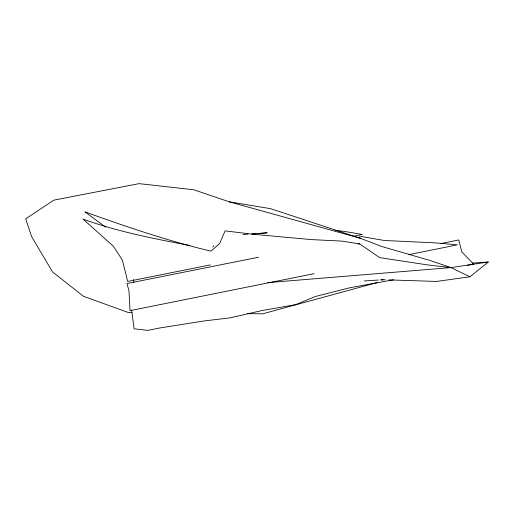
<?xml version="1.0" encoding="UTF-8"?>
<svg xmlns="http://www.w3.org/2000/svg" width="514" height="514" viewBox="0 0 514 514"><rect width="100%" height="100%" fill="white"/><g stroke="black" fill="none" stroke-linecap="round" stroke-linejoin="round"><path stroke-width="0.77" d="M212.88 247.041L213.76 245.698M388.674 279.892L436.502 281.441L469.912 276.795L488.3 262.005L472.456 263.129M377.295 282.533L262.705 313.816L247.472 313.656M467.29 265.43L473.522 264.023L461.79 251.886L458.796 239.948L440.691 243.585M314.163 273.647L129.997 310.655L128.995 291.322L127.08 283.542L258.574 257.225M408.611 254.668L457.402 244.857L434.414 242.807L384.459 240.501L361.715 236.588L356.992 237.532M210.348 264.89L127.678 281.441L122.435 260.193L113.485 246.341L82.966 219.048C117.468 231.698 153.84 238.624 189.852 245.519M353.651 236.215L362.312 234.48L344.637 231.428L335.096 230.413M393.525 279.828L350.207 287.673L315.493 296.462L295.691 304.648L262.57 310.411L229.886 317.883L203.878 320.974L158.98 328.112L147.897 330.367L134.115 328.799L131.59 309.961M267.698 282.629L450.971 267.595L488.3 262.005M358.059 244.073L359.652 243.88L379.615 257.623L428.143 264.986L450.971 267.595L469.912 276.795M105.646 227.149L84.99 211.89C126.367 226.796 168.142 240.97 210.958 251.153L219.632 243.559L225.1 230.863L251.963 234.159L267.158 232.81L257.553 233.484M243.154 234.487L247.954 234.153M251.956 233.87L255.953 233.594M378.336 280.046L364.163 280.965M383.123 279.712L380.726 279.879L385.5 279.789M132.008 312.428L127.999 312.39L83.422 296.289L52.563 271.964L31.534 236.472L25.7 218.855L53.777 200.164L139.076 183.633L193.817 189.788L229.411 201.873L360.398 238.297L381.632 246.476L430.147 260.521L450.971 267.595M251.963 234.159L311.195 239.582L341.9 241.111L359.652 243.88M229.411 201.873L270.557 208.665L360.398 238.297M133.499 279.552L133.801 282.655"/></g></svg>
